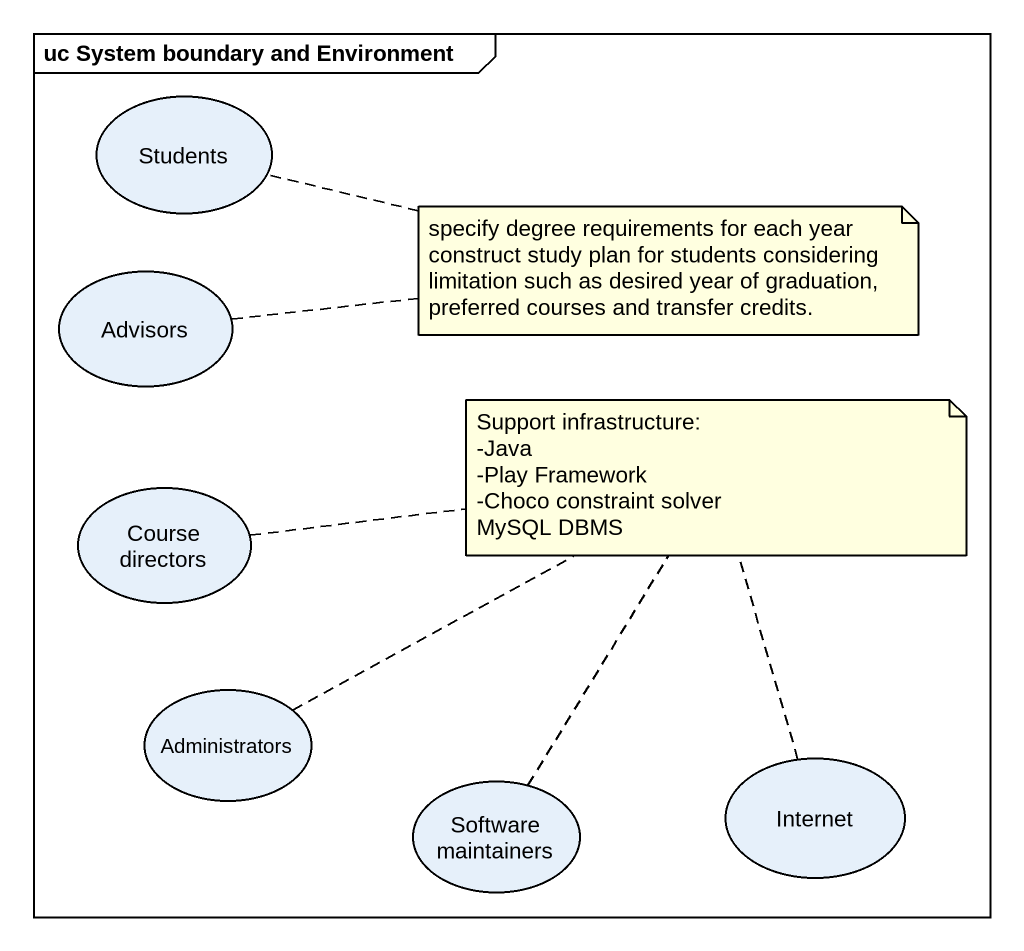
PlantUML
@startuml
mainframe uc System boundary and Environment
usecase Students
usecase Advisors
usecase "Course directors" as Course_directors
usecase Administrators
usecase "Software maintainers" as Software_maintainers
usecase Internet
note as N1
  specify degree requirements for each year
  construct study plan for students considering limitation such as desired year of graduation, preferred courses and transfer credits.
end note
N1 .. Students
N1 .. Advisors
note as N2
  Support infrastructure:
  -Java
  -Play Framework
  -Choco constraint solver
  MySQL DBMS
end note
N2 .. Course_directors
N2 .. Administrators
N2 .. Software_maintainers
N2 .. Internet
@enduml
